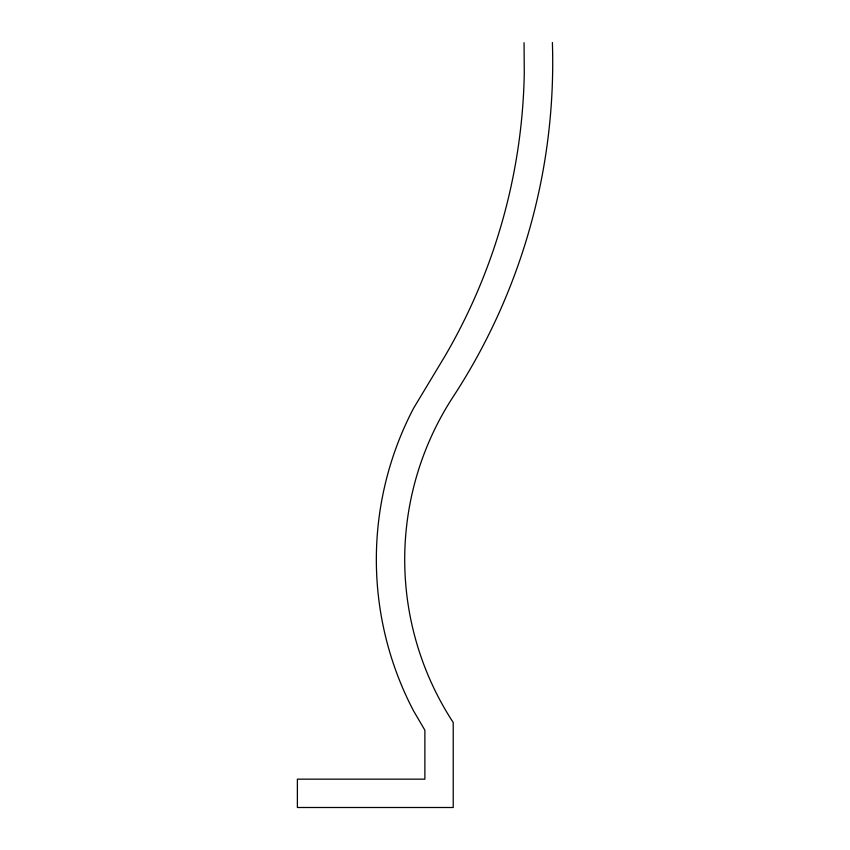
<?xml version="1.0" encoding="UTF-8"?>
<svg xmlns="http://www.w3.org/2000/svg" width="850" height="850" viewBox="0 0 850 850"><rect width="100%" height="100%" fill="white"/><g stroke="black" fill="none" stroke-linecap="round" stroke-linejoin="round"><path stroke-width="1.27" d="M524.057 42.702L524.28 73.111A582.59 582.59 0 0 1 445.092 355.906L413.557 408.276A326.209 326.209 0 0 0 413.557 710.887L424.883 730.192L424.883 779.163L297.383 779.163L297.383 807.5L453.22 807.5L453.22 722.5A297.851 297.851 0 0 1 453.22 396.663A610.938 610.938 0 0 0 552.383 42.5"/></g></svg>
